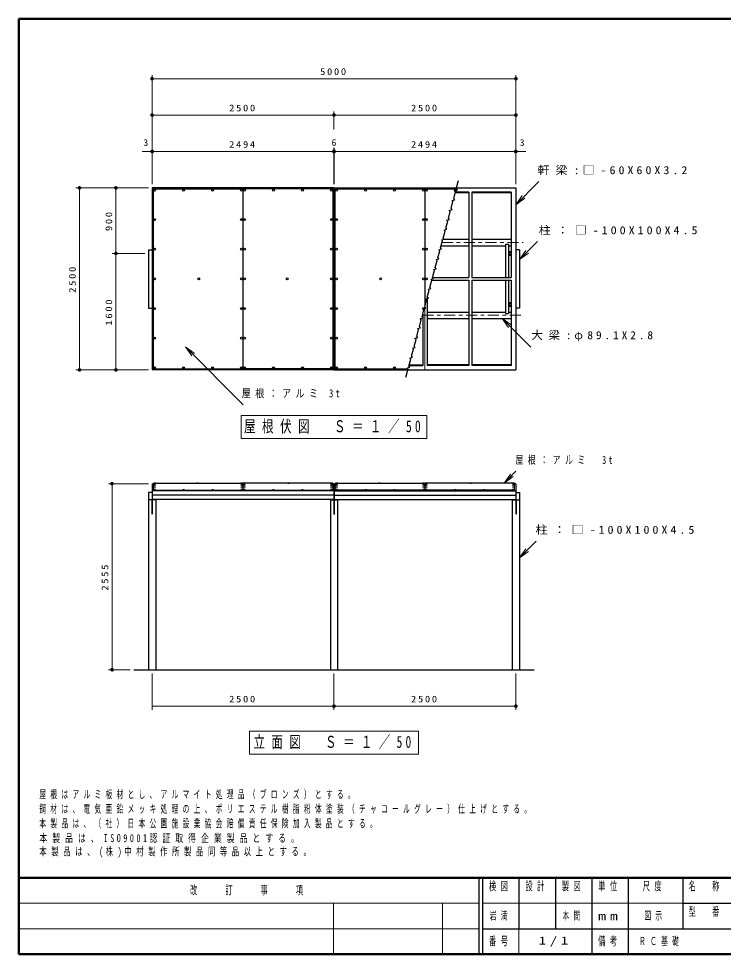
# Model space of a CAD drawing. Units: millimetres on the paper, with parts at other scales. Extents: x -365 to 0, y 0 to 257.
# Drawn here: x -365 to -171.3, y 0 to 257 of the extents above; entities that cross this region are included whole.
import ezdxf
from ezdxf.enums import TextEntityAlignment as Align

# ---------------------------------------------------------------- set-up
doc = ezdxf.new("R2010")
doc.units = ezdxf.units.MM
doc.linetypes.add('USER2', pattern=[6, 3, -1, 1, -1])
doc.layers.add('LY_1', color=7, linetype='Continuous', lineweight=25)
doc.layers.add('LY_3', color=7, linetype='Continuous', lineweight=13)
doc.styles.add('ＭＳ ゴシック', font='')
doc.styles.get('ＭＳ ゴシック').set_extended_font_data('MS Gothic')

# ---------------------------------------------------------------- blocks, each defined once
blk = doc.blocks.new('open_arrow')
at = {"color": 0, "linetype": 'Continuous', "lineweight": -2}
blk.add_lwpolyline([(7.5, 1.25), (0, 0), (7.5, -1.25)], dxfattribs=at)
blk = doc.blocks.new('filled_dot')
at = {"color": 0, "linetype": 'Continuous', "lineweight": -2, "const_width": 1.25}
blk.add_lwpolyline([(-0.625, 0, 1), (0.625, 0, 1)], format="xyb", close=True, dxfattribs=at)

msp = doc.modelspace()

# ---------------------------------------------------------------- linework, layer by layer
at = {"layer": 'LY_1', "lineweight": 13}
for p, q in [((-328.345, 211.528), (-328.345, 241.528)), ((-328.345, 240.528), (-228.345, 240.528)), ((-228.345, 211.528), (-228.345, 241.528)), ((-278.345, 226.528), (-278.345, 231.528)), ((-328.345, 230.528), (-278.345, 230.528)), ((-278.345, 230.528), (-228.345, 230.528)), ((-328.285, 211.528), (-328.285, 221.528)), ((-278.405, 211.528), (-278.405, 221.528)), ((-278.285, 211.528), (-278.285, 221.528)), ((-228.405, 211.528), (-228.405, 221.528)), ((-331.061, 220.528), (-328.285, 220.528)), ((-328.285, 220.528), (-278.405, 220.528)), ((-278.405, 220.528), (-278.285, 220.528)), ((-278.285, 220.528), (-228.405, 220.528)), ((-228.405, 220.528), (-225.633, 220.528)), ((-228.405, 205.917), (-222.041, 212.281)), ((-329.285, 210.528), (-349.285, 210.528)), ((-348.285, 160.528), (-348.285, 210.528)), ((-338.285, 192.528), (-338.285, 210.528)), ((-227.345, 190.867), (-222.443, 195.77)), ((-330.345, 192.528), (-339.285, 192.528)), ((-338.285, 160.528), (-338.285, 192.528)), ((-232.126, 174.637), (-224.254, 166.765)), ((-319.168, 166.825), (-303.309, 150.966)), ((-329.285, 160.528), (-349.285, 160.528)), ((-252.845, 148.011), (-303.845, 148.011)), ((-303.845, 148.011), (-303.845, 141.711)), ((-252.845, 141.711), (-252.845, 148.011)), ((-303.845, 141.711), (-252.845, 141.711)), ((-228.369, 132.681), (-231.609, 129.441)), ((-231.609, 129.441), (-229.842, 131.916)), ((-231.609, 129.441), (-229.488, 131.562)), ((-229.134, 131.209), (-231.609, 129.441)), ((-329.285, 129.261), (-340.345, 129.261)), ((-339.345, 78.162), (-339.345, 129.261)), ((-227.345, 108.92), (-222.772, 113.493)), ((-334.345, 78.162), (-340.345, 78.162)), ((-328.345, 77.162), (-328.345, 67.162)), ((-278.345, 77.162), (-278.345, 67.162)), ((-228.345, 77.162), (-228.345, 67.162)), ((-278.345, 68.162), (-328.345, 68.162)), ((-228.345, 68.162), (-278.345, 68.162)), ((-255.095, 61.312), (-301.595, 61.312)), ((-301.595, 61.312), (-301.595, 55.012)), ((-255.095, 55.012), (-255.095, 61.312)), ((-301.595, 55.012), (-255.095, 55.012))]:
    msp.add_line(p, q, dxfattribs=at)
at = {"layer": 'LY_1'}
for p, q in [((-328.345, 210.528), (-328.345, 160.528)), ((-328.285, 210.528), (-328.285, 160.528)), ((-278.405, 210.528), (-328.285, 210.528)), ((-278.405, 210.528), (-278.405, 160.528)), ((-278.285, 210.528), (-278.285, 160.528)), ((-278.285, 210.528), (-228.405, 210.528)), ((-241.255, 209.342), (-241.255, 185.908)), ((-240.495, 209.342), (-240.495, 185.908)), ((-228.405, 210.528), (-228.405, 160.528)), ((-228.345, 210.528), (-228.345, 160.528)), ((-329.345, 193.528), (-329.345, 177.528)), ((-329.345, 193.528), (-328.345, 193.528)), ((-227.345, 193.528), (-228.345, 193.528)), ((-227.345, 193.528), (-227.345, 177.528)), ((-251.447, 185.148), (-241.255, 185.148)), ((-251.243, 185.908), (-241.255, 185.908)), ((-241.255, 185.148), (-241.255, 161.714)), ((-240.495, 185.908), (-229.605, 185.908)), ((-240.495, 185.148), (-240.495, 161.714)), ((-240.495, 185.148), (-229.605, 185.148)), ((-329.345, 177.528), (-328.345, 177.528)), ((-227.345, 177.528), (-228.345, 177.528)), ((-278.405, 160.528), (-328.285, 160.528)), ((-278.285, 160.528), (-228.405, 160.528)), ((-328.285, 129.261), (-327.985, 129.261)), ((-328.285, 129.261), (-328.285, 124.971)), ((-278.405, 129.261), (-278.705, 129.261)), ((-278.405, 129.261), (-278.405, 124.971)), ((-278.285, 129.261), (-278.285, 124.971)), ((-278.285, 129.261), (-277.985, 129.261)), ((-228.405, 129.261), (-228.705, 129.261)), ((-228.405, 129.261), (-228.405, 124.971)), ((-328.285, 126.862), (-329.345, 126.862)), ((-329.345, 126.862), (-329.345, 78.162)), ((-278.405, 127.303), (-328.285, 127.303)), ((-278.405, 126.118), (-328.285, 126.118)), ((-278.285, 127.303), (-228.405, 127.303)), ((-278.285, 126.118), (-228.405, 126.118)), ((-228.405, 126.862), (-227.345, 126.862)), ((-227.345, 126.862), (-227.345, 78.162)), ((-327.345, 124.862), (-329.345, 124.862)), ((-328.405, 124.862), (-328.405, 120.862)), ((-278.405, 124.971), (-328.285, 124.971)), ((-328.285, 124.862), (-328.285, 120.862)), ((-327.345, 124.971), (-327.345, 78.162)), ((-279.345, 124.971), (-279.345, 78.162)), ((-279.345, 124.862), (-277.345, 124.862)), ((-278.405, 124.862), (-278.405, 120.862)), ((-278.285, 124.971), (-228.405, 124.971)), ((-278.285, 124.862), (-278.285, 120.862)), ((-277.345, 124.971), (-277.345, 78.162)), ((-229.345, 124.971), (-229.345, 78.162)), ((-229.345, 124.862), (-227.345, 124.862)), ((-228.405, 124.862), (-228.405, 120.862)), ((-228.285, 124.862), (-228.285, 120.862)), ((-278.405, 120.862), (-278.285, 120.862)), ((-333.345, 78.162), (-223.345, 78.162))]:
    msp.add_line(p, q, dxfattribs=at)
at = {"layer": 'LY_1', "color": 190}
for p, q in [((-327.985, 210.259), (-303.395, 210.259)), ((-278.705, 210.259), (-303.295, 210.259)), ((-277.985, 210.259), (-253.395, 210.259)), ((-253.295, 210.259), (-244.718, 210.259)), ((-327.985, 160.796), (-303.395, 160.796)), ((-278.705, 160.796), (-303.295, 160.796)), ((-277.985, 160.796), (-257.972, 160.796))]:
    msp.add_line(p, q, dxfattribs=at)
at = {"layer": 'LY_1', "color": 190, "lineweight": 13}
for p, q in [((-327.985, 210.259), (-327.985, 160.796)), ((-303.395, 210.259), (-303.395, 160.796)), ((-303.295, 210.259), (-303.295, 160.796)), ((-278.705, 210.259), (-278.705, 160.796)), ((-277.985, 210.259), (-277.985, 160.796)), ((-253.395, 210.259), (-253.395, 177.877)), ((-253.295, 210.259), (-253.295, 178.25))]:
    msp.add_line(p, q, dxfattribs=at)
at = {"layer": 'LY_1', "color": 1}
for p, q in [((-241.255, 209.155), (-245.014, 209.155)), ((-241.255, 209.342), (-244.964, 209.342)), ((-229.605, 209.342), (-240.495, 209.342)), ((-229.605, 209.155), (-240.495, 209.155)), ((-229.605, 209.342), (-229.605, 185.908)), ((-248.427, 196.419), (-241.255, 196.419)), ((-240.495, 196.419), (-229.605, 196.419)), ((-248.904, 194.637), (-241.255, 194.637)), ((-240.495, 194.637), (-231.245, 194.637)), ((-231.245, 195.047), (-230.345, 195.047)), ((-231.245, 195.047), (-231.245, 185.908)), ((-230.345, 195.047), (-230.345, 185.908)), ((-230.345, 194.637), (-229.605, 194.637)), ((-230.345, 193.028), (-229.605, 193.028)), ((-230.345, 192.028), (-229.605, 192.028)), ((-231.245, 185.148), (-231.245, 176.009)), ((-230.345, 185.148), (-230.345, 176.009)), ((-229.605, 185.148), (-229.605, 161.714)), ((-252.745, 180.303), (-252.745, 161.714)), ((-230.345, 179.028), (-229.605, 179.028)), ((-230.345, 178.028), (-229.605, 178.028)), ((-253.945, 175.825), (-253.945, 161.714)), ((-252.745, 176.419), (-241.255, 176.419)), ((-240.495, 176.419), (-231.245, 176.419)), ((-231.245, 176.009), (-230.345, 176.009)), ((-230.345, 176.419), (-229.605, 176.419)), ((-252.745, 174.637), (-241.255, 174.637)), ((-240.495, 174.637), (-229.605, 174.637)), ((-257.726, 161.714), (-253.945, 161.714)), ((-257.676, 161.901), (-253.945, 161.901)), ((-241.255, 161.901), (-252.745, 161.901)), ((-241.255, 161.714), (-252.745, 161.714)), ((-229.605, 161.901), (-240.495, 161.901)), ((-229.605, 161.714), (-240.495, 161.714))]:
    msp.add_line(p, q, dxfattribs=at)
at = {"layer": 'LY_1', "color": 1, "linetype": 'USER2', "lineweight": 13}
for p, q in [((-248.666, 195.528), (-226.345, 195.528)), ((-254.025, 175.528), (-226.345, 175.528))]:
    msp.add_line(p, q, dxfattribs=at)
at = {"layer": 'LY_1', "color": 1, "lineweight": 13}
msp.add_line((-253.345, 178.064), (-253.345, 160.528), dxfattribs=at)
at = {"layer": 'LY_1', "color": 4}
for p, q in [((-327.985, 129.441), (-303.395, 129.441)), ((-278.705, 129.441), (-303.295, 129.441)), ((-277.985, 129.441), (-253.395, 129.441)), ((-228.705, 129.441), (-253.295, 129.441)), ((-327.985, 127.527), (-278.705, 127.527)), ((-228.705, 127.527), (-277.985, 127.527))]:
    msp.add_line(p, q, dxfattribs=at)
at = {"layer": 'LY_1', "color": 4, "lineweight": 13}
for p, q in [((-327.985, 129.441), (-327.985, 127.527)), ((-303.395, 129.441), (-303.395, 127.527)), ((-303.295, 129.441), (-303.295, 127.527)), ((-278.705, 129.441), (-278.705, 127.527)), ((-277.985, 129.441), (-277.985, 127.527)), ((-253.395, 129.441), (-253.395, 127.527)), ((-253.295, 129.441), (-253.295, 127.527)), ((-228.705, 129.441), (-228.705, 127.527))]:
    msp.add_line(p, q, dxfattribs=at)
at = {"layer": 'LY_1'}
msp.add_lwpolyline([(-258.58, 158.528), (-257.971, 160.8), (-258.254, 161.083), (-257.481, 161.29), (-257.764, 161.573), (-257.246, 163.505), (-257.529, 163.788), (-256.756, 163.995), (-257.039, 164.277), (-256.521, 166.209), (-256.804, 166.492), (-256.032, 166.699), (-256.314, 166.982), (-255.797, 168.914), (-256.08, 169.197), (-255.307, 169.404), (-255.59, 169.687), (-255.072, 171.619), (-255.355, 171.901), (-254.582, 172.108), (-254.865, 172.391), (-254.347, 174.323), (-254.63, 174.606), (-253.857, 174.813), (-254.14, 175.096), (-253.623, 177.028), (-253.906, 177.311), (-253.133, 177.518), (-253.416, 177.8), (-252.898, 179.732), (-253.181, 180.015), (-252.408, 180.222), (-252.691, 180.505), (-252.173, 182.437), (-252.456, 182.72), (-251.683, 182.927), (-251.966, 183.21), (-251.449, 185.141), (-251.731, 185.424), (-250.959, 185.631), (-251.242, 185.914), (-250.724, 187.846), (-251.007, 188.129), (-250.234, 188.336), (-250.517, 188.619), (-249.999, 190.551), (-250.282, 190.834), (-249.509, 191.041), (-249.792, 191.323), (-249.275, 193.255), (-249.557, 193.538), (-248.785, 193.745), (-249.067, 194.028), (-248.55, 195.96), (-248.833, 196.243), (-248.06, 196.45), (-248.343, 196.733), (-247.825, 198.664), (-248.108, 198.947), (-247.335, 199.154), (-247.618, 199.437), (-247.1, 201.369), (-247.383, 201.652), (-246.611, 201.859), (-246.893, 202.142), (-246.376, 204.074), (-246.659, 204.356), (-245.886, 204.564), (-246.169, 204.846), (-245.651, 206.778), (-245.934, 207.061), (-245.161, 207.268), (-245.444, 207.551), (-244.926, 209.483), (-245.209, 209.766), (-244.436, 209.973), (-244.719, 210.256), (-244.11, 212.528)], dxfattribs=at)
at = {"layer": 'LY_1', "color": 190}
for centre in [(-327.635, 209.914), (-319.672, 209.914), (-311.709, 209.914), (-303.745, 209.914), (-302.945, 209.914), (-294.982, 209.914), (-287.018, 209.914), (-279.055, 209.914), (-277.635, 209.914), (-269.672, 209.914), (-261.709, 209.914), (-253.745, 209.914), (-252.945, 209.914), (-244.982, 209.914), (-327.635, 201.82), (-303.745, 201.82), (-302.945, 201.82), (-279.055, 201.82), (-277.635, 201.82), (-253.745, 201.82), (-252.945, 201.82), (-327.635, 193.684), (-303.745, 193.684), (-302.945, 193.684), (-279.055, 193.684), (-277.635, 193.684), (-253.745, 193.684), (-252.945, 193.684), (-327.635, 185.528), (-315.515, 185.528), (-303.745, 185.528), (-302.945, 185.528), (-291.175, 185.528), (-279.055, 185.528), (-277.635, 185.528), (-265.515, 185.528), (-253.745, 185.528), (-252.945, 185.528), (-327.635, 177.372), (-303.745, 177.372), (-302.945, 177.372), (-279.055, 177.372), (-277.635, 177.372), (-253.745, 177.372), (-327.635, 169.236), (-303.745, 169.236), (-302.945, 169.236), (-279.055, 169.236), (-277.635, 169.236), (-327.635, 161.142), (-319.672, 161.142), (-311.709, 161.142), (-303.745, 161.142), (-302.945, 161.142), (-294.982, 161.142), (-287.018, 161.142), (-279.055, 161.142), (-277.635, 161.142), (-269.672, 161.142), (-261.709, 161.142)]:
    msp.add_circle(centre, 0.25, dxfattribs=at)
at = {"layer": 'LY_1', "color": 1}
for centre, start, end in [((-229.845, 192.528), 36.87223, 323.12773), ((-229.845, 178.528), 36.87217, 323.12767)]:
    msp.add_arc(centre, 0.3, start, end, dxfattribs=at)
at = {"layer": 'LY_1'}
for centre, major_axis, ratio in [((-327.635, 129.419), (0.22, 0), 0.016436), ((-327.635, 129.246), (0.22, 0), 0.049268), ((-327.635, 128.899), (0.22, 0), 0.081981), ((-315.865, 129.421), (-0.22, 0), 0.016436), ((-303.745, 129.419), (-0.22, 0), 0.016436), ((-303.745, 129.246), (-0.22, 0), 0.049268), ((-303.745, 128.899), (-0.22, 0), 0.081981), ((-302.945, 129.419), (0.22, 0), 0.016436), ((-302.945, 129.246), (0.22, 0), 0.049268), ((-302.945, 128.899), (0.22, 0), 0.081981), ((-290.825, 129.421), (-0.22, 0), 0.016436), ((-279.055, 129.419), (-0.22, 0), 0.016436), ((-279.055, 129.246), (-0.22, 0), 0.049268), ((-279.055, 128.899), (-0.22, 0), 0.081981), ((-277.635, 129.419), (0.22, 0), 0.016436), ((-277.635, 129.246), (0.22, 0), 0.049268), ((-277.635, 128.899), (0.22, 0), 0.081981), ((-265.865, 129.421), (0.22, 0), 0.016436), ((-253.745, 129.419), (-0.22, 0), 0.016436), ((-253.745, 129.246), (-0.22, 0), 0.049268), ((-253.745, 128.899), (-0.22, 0), 0.081981), ((-252.945, 129.419), (0.22, 0), 0.016436), ((-252.945, 129.246), (0.22, 0), 0.049268), ((-252.945, 128.899), (0.22, 0), 0.081981), ((-240.825, 129.421), (0.22, 0), 0.016436), ((-229.055, 129.419), (-0.22, 0), 0.016436), ((-229.055, 129.246), (-0.22, 0), 0.049268), ((-229.055, 128.899), (-0.22, 0), 0.081981), ((-327.635, 128.38), (-0.22, 0), 0.11469), ((-327.635, 127.688), (-0.22, 0), 0.14724), ((-319.672, 127.581), (-0.22, 0), 0.151686), ((-311.708, 127.581), (-0.22, 0), 0.151686), ((-303.745, 128.38), (0.22, 0), 0.11469), ((-303.745, 127.688), (0.22, 0), 0.14724), ((-302.945, 128.38), (-0.22, 0), 0.11469), ((-302.945, 127.688), (-0.22, 0), 0.14724), ((-294.982, 127.581), (0.22, 0), 0.151686), ((-287.018, 127.581), (0.22, 0), 0.151686), ((-279.055, 128.38), (0.22, 0), 0.11469), ((-279.055, 127.688), (0.22, 0), 0.14724), ((-277.635, 128.38), (-0.22, 0), 0.11469), ((-277.635, 127.688), (-0.22, 0), 0.14724), ((-269.672, 127.581), (-0.22, 0), 0.151686), ((-261.708, 127.581), (-0.22, 0), 0.151686), ((-253.745, 128.38), (0.22, 0), 0.11469), ((-253.745, 127.688), (0.22, 0), 0.14724), ((-252.945, 128.38), (-0.22, 0), 0.11469), ((-252.945, 127.688), (-0.22, 0), 0.14724), ((-244.982, 127.581), (0.22, 0), 0.151686), ((-237.018, 127.581), (0.22, 0), 0.151686), ((-229.055, 128.38), (0.22, 0), 0.11469), ((-229.055, 127.688), (0.22, 0), 0.14724)]:
    msp.add_ellipse(centre, major_axis=major_axis, ratio=ratio, dxfattribs=at)
at = {"layer": 'LY_3', "lineweight": 50}
for p, q in [((-365, 257), (-365, 0)), ((0, 257), (-365, 257)), ((-365, 21), (0, 21)), ((-365, 0), (0, 0))]:
    msp.add_line(p, q, dxfattribs=at)
at = {"layer": 'LY_3', "color": 211, "lineweight": 25}
for p, q in [((-238.5, 21), (-238.5, 0)), ((-237.5, 21), (-237.5, 0)), ((-227.5, 21), (-227.5, 7)), ((-217.5, 21), (-217.5, 7)), ((-207.5, 21), (-207.5, 0)), ((-197.5, 21), (-197.5, 7)), ((-182.5, 21), (-182.5, 7)), ((-182.5, 14), (-70, 14)), ((-237.5, 7), (0, 7))]:
    msp.add_line(p, q, dxfattribs=at)
at = {"layer": 'LY_3'}
for p, q in [((-365, 14), (-238.5, 14)), ((-278.5, 14), (-278.5, 0)), ((-248.5, 14), (-248.5, 0)), ((-237.5, 14), (-182.5, 14)), ((-365, 7), (-238.5, 7)), ((-227.5, 7), (-227.5, 0))]:
    msp.add_line(p, q, dxfattribs=at)
at = {"layer": 'LY_3', "lineweight": 25}
msp.add_line((-197.5, 7), (-197.5, 0), dxfattribs=at)

# ---------------------------------------------------------------- block references
at = {"layer": 'LY_1', "lineweight": 13, "xscale": 0.4, "yscale": 0.4}
for p in [(-328.345, 240.528), (-328.345, 230.528), (-328.345, 220.528)]:
    msp.add_blockref('filled_dot', p, dxfattribs=at)
at = {"layer": 'LY_1', "lineweight": 13}
for name, p, xscale, yscale, rotation in [('filled_dot', (-228.345, 240.528), 0.4, 0.4, 180), ('filled_dot', (-278.345, 230.528), 0.4, 0.4, 180), ('filled_dot', (-228.345, 230.528), 0.4, 0.4, 180), ('filled_dot', (-328.285, 220.528), 0.4, 0.4, 180), ('filled_dot', (-278.405, 220.528), 0.4, 0.4, 180), ('filled_dot', (-278.285, 220.528), 0.4, 0.4, 180), ('filled_dot', (-228.405, 220.528), 0.4, 0.4, 180), ('filled_dot', (-228.345, 220.528), 0.4, 0.4, 180), ('filled_dot', (-348.285, 210.528), 0.4, 0.4, 270), ('filled_dot', (-338.285, 210.528), 0.4, 0.4, 270), ('open_arrow', (-228.405, 205.917), 0.4, 0.4, 45), ('filled_dot', (-338.285, 192.528), 0.4, 0.4, 90), ('open_arrow', (-227.345, 190.867), 0.4, 0.4, 45), ('open_arrow', (-232.126, 174.637), 0.4, 0.4, 315), ('open_arrow', (-319.168, 166.825), 0.4, 0.4, 315), ('filled_dot', (-348.285, 160.528), 0.4, 0.4, 90), ('filled_dot', (-338.285, 160.528), 0.4, 0.4, 90), ('open_arrow', (-228.369, 132.681), 0.001, 0.001, 225), ('filled_dot', (-339.345, 129.261), 0.4, 0.4, 270), ('open_arrow', (-227.345, 108.92), 0.4, 0.4, 45), ('filled_dot', (-339.345, 78.162), 0.4, 0.4, 90), ('filled_dot', (-278.345, 68.162), 0.4, 0.4, 180), ('filled_dot', (-228.345, 68.162), 0.4, 0.4, 180)]:
    msp.add_blockref(name, p, dxfattribs=dict(at, xscale=xscale, yscale=yscale, rotation=rotation))

# ---------------------------------------------------------------- texts
at = {"layer": 'LY_1', "style": 'ＭＳ ゴシック', "width": 1.05}
for s, p in [('3', (-330.061, 221.528)), ('6', (-278.345, 221.528)), ('3', (-226.633, 221.528))]:
    msp.add_text(s, height=1.833, dxfattribs=at).set_placement(p, align=Align.BOTTOM_CENTER)
at = {"layer": 'LY_1', "style": 'ＭＳ ゴシック'}
for s, insert, char_height, attachment_point in [('\\T1.33;\\W1.15;5000', (-278.345, 241.528), 1.833, 8), ('\\T1.33;\\W1.15;2500', (-303.345, 231.528), 1.833, 8), ('\\T1.33;\\W1.15;2500', (-253.345, 231.528), 1.833, 8), ('\\T1.33;\\W1.15;2494', (-303.345, 221.528), 1.833, 8), ('\\T1.33;\\W1.15;2494', (-253.345, 221.528), 1.833, 8), ('\\T1.5;\\W1.1;軒梁:□-60X60X3.2', (-222.399, 215.281), 2.199, 4), ('\\T1.5;\\W1.1;柱：□-100X100X4.5', (-222.08, 198.77), 2.199, 4), ('\\T1.5;\\W1.05;大梁:φ89.1X2.8', (-224.094, 169.765), 2.199, 4), ('\\T1.5;\\W0.8;屋根：アルミ\\~3t', (-303.68, 153.966), 2.199, 4), ('\\T1.57;\\W0.7;屋根伏図\u3000Ｓ＝１／50', (-278.345, 144.861), 3.299, 5), ('\\T1.58;\\W0.7;屋根：アルミ\u30003t', (-228.467, 135.681), 2.199, 4), ('\\T1.5;\\W1.1;柱：□-100X100X4.5', (-222.941, 116.493), 2.199, 4), ('\\T1.33;\\W1.15;2500', (-303.345, 69.162), 1.833, 8), ('\\T1.33;\\W1.15;2500', (-253.345, 69.162), 1.833, 8), ('\\T1.56;\\W0.7;立面図\u3000Ｓ＝１／50', (-278.345, 58.162), 3.299, 5), ('\\T1.64;\\W0.6;屋根はアルミ板材とし、アルマイト処理品（ブロンズ）とする。', (-359.323, 42.556), 2.199, 7), ('\\T1.64;\\W0.6;鋼材は、電気亜鉛メッキ処理の上、ポリエステル樹脂粉体塗装（チャコールグレー）仕上げとする。', (-359.323, 38.556), 2.199, 7), ('\\T1.64;\\W0.6;本製品は、（社）日本公園施設業協会賠償責任保険加入製品とする。', (-359.323, 34.556), 2.199, 7), ('\\T1.64;\\W0.7;本製品は、ISO9001認証取得企業製品とする。', (-359.323, 30.556), 2.199, 7), ('\\T1.64;\\W0.65;本製品は、(株)中村製作所製品同等品以上とする。', (-359.323, 26.556), 2.199, 7), ('\\T1.64;\\W0.6;岩満', (-232.5, 10.5), 2.199, 5), ('\\T1.64;\\W0.6;本間', (-212.5, 10.5), 2.199, 5), ('\\T1.64;\\W0.6;図示', (-190, 10.5), 2.199, 5), ('\\T1.5;\\W1.35;1/1', (-217.5, 3.5), 2.199, 5), ('\\T1.64;\\W0.6;ＲＣ基礎', (-194.5, 3.5), 2.199, 4)]:
    msp.add_mtext(s, dxfattribs=dict(at, insert=insert, char_height=char_height, attachment_point=attachment_point))
at = {"layer": 'LY_1', "char_height": 1.833, "attachment_point": 8, "rotation": 90, "style": 'ＭＳ ゴシック'}
for s, insert in [('\\T1.33;\\W1.15;900', (-339.285, 201.528)), ('\\T1.33;\\W1.15;2500', (-349.285, 185.528)), ('\\T1.33;\\W1.15;1600', (-339.285, 176.528)), ('\\T1.33;\\W1.15;2555', (-340.345, 103.712))]:
    msp.add_mtext(s, dxfattribs=dict(at, insert=insert))
at = {"layer": 'LY_3', "color": 4, "char_height": 2.346, "style": 'ＭＳ ゴシック'}
for s, insert, attachment_point in [('\\T1.64;\\W0.6;改\u3000\u3000訂\u3000\u3000事\u3000\u3000項', (-301.75, 17.5), 5), ('\\T1.64;\\W0.6;検図', (-232.5, 19.9), 2), ('\\T1.64;\\W0.6;設計', (-222.5, 19.9), 2), ('\\T1.64;\\W0.6;製図', (-212.5, 19.9), 2), ('\\T1.64;\\W0.6;単位', (-202.5, 19.9), 2), ('\\T1.64;\\W0.6;尺度', (-190.25, 19.9), 2), ('\\T1.64;\\W0.6;名\u3000称', (-176, 19.9), 2), ('\\T1.64;\\W0.6;型\u3000番', (-176, 12.9), 2), ('\\T1.5;\\W1.35;mm', (-202.5, 10.5), 5), ('\\T1.64;\\W0.6;備考', (-202.5, 3.5), 5), ('\\T1.64;\\W0.6;番号', (-232.5, 3.5), 5)]:
    msp.add_mtext(s, dxfattribs=dict(at, insert=insert, attachment_point=attachment_point))

doc.saveas('drawing.dxf')
